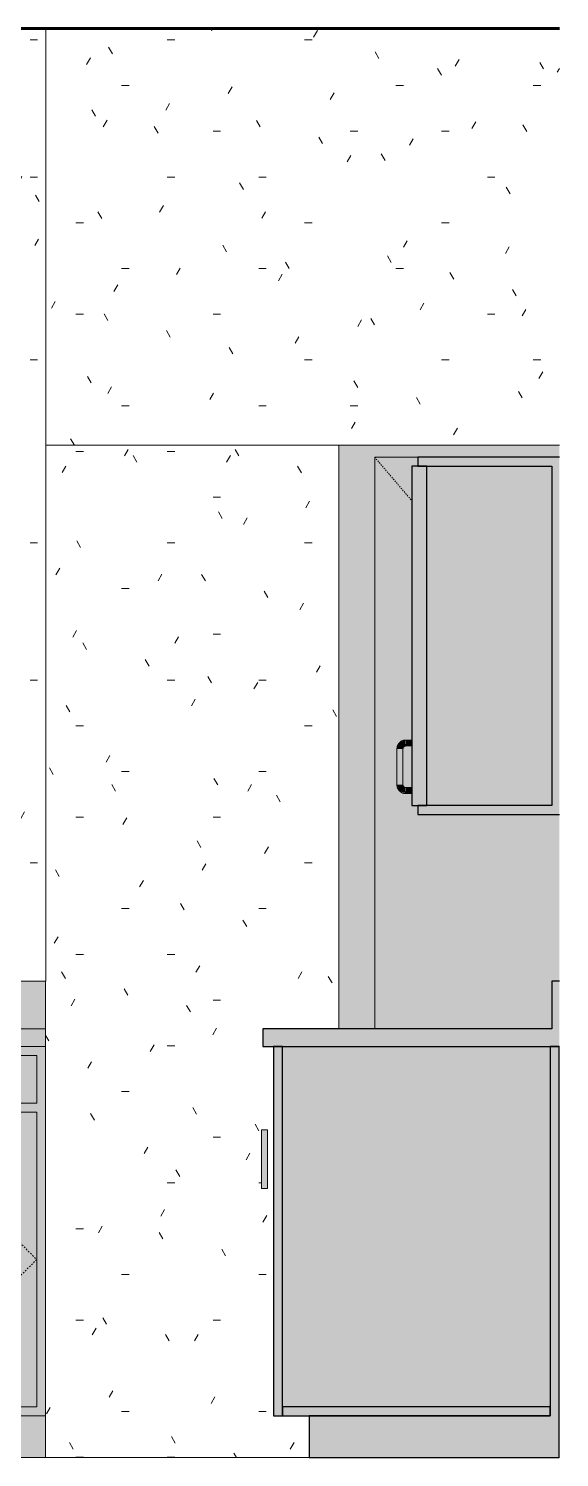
# Model space of a CAD drawing. Header units: inches. Extents: x -1667 to 6641, y -48 to 265.
# Drawn here: x 2910.7 to 2955.3, y 0 to 120 of the extents above; entities that cross this region are included whole.
import ezdxf

# ---------------------------------------------------------------- set-up
doc = ezdxf.new("R2010")
doc.units = ezdxf.units.IN
doc.header["$MEASUREMENT"] = 0
doc.linetypes.add('Dash', pattern=[0.25, 0.125, -0.125])
doc.linetypes.add('Dash 1_16_', pattern=[0.125, 0.0625, -0.0625])
for name, color, linetype, lineweight in [('A-CLNG', 13, 'Continuous', 18), ('A-DOOR', 31, 'Continuous', 18), ('A-DOOR-FRAM', 31, 'Continuous', 9), ('A-WALL-PATT', 111, 'Continuous', 18), ('C-BLDG-PADS', 91, 'Continuous', 9), ('I-WALL', 2, 'Continuous', 18), ('Q-CASE', 31, 'Continuous', 9)]:
    doc.layers.add(name, color=color, linetype=linetype, lineweight=lineweight)
pattern_1 = [(0, (-4408.195, 0), (15.36, 3.84), [0.634, -10.886, 0.634, -10.886, -61.44]), (0, (-4408.195, 0), (15.36, 3.84), [-23.04, 0.634, -22.406, 0.634, -10.886, -26.88]), (0, (-4408.195, 0), (15.36, 3.84), [-57.6, 0.634, -7.046, 0.634, -18.566]), (120, (-4402.435, 1.92), (-11.0055376, 11.3821502), [0.634, -10.886, 0.634, -10.886, -61.44]), (120, (-4402.435, 1.92), (-11.0055376, 11.3821502), [-23.04, 0.634, -22.406, 0.634, -10.886, -26.88]), (120, (-4402.435, 1.92), (-11.0055376, 11.3821502), [-57.6, 0.634, -7.046, 0.634, -18.566]), (240, (-4400.515, 9.6), (-4.3544624, -15.2221502), [0.634, -10.886, 0.634, -10.886, -61.44]), (240, (-4400.515, 9.6), (-4.3544624, -15.2221502), [-23.04, 0.634, -22.406, 0.634, -10.886, -26.88]), (240, (-4400.515, 9.6), (-4.3544624, -15.2221502), [-57.6, 0.634, -7.046, 0.634, -18.566])]

# ---------------------------------------------------------------- blocks, each defined once
blk = doc.blocks.new('Open Source Metal Building_Exterior_rvt-11-COPY ROOM - SOUTH eLEVATION')
at = {"layer": 'C-BLDG-PADS', "color": 250, "lineweight": 18}
blk.add_line((-1452.89, 0), (-1584.94, 0), dxfattribs=at)
blk = doc.blocks.new('Single-Flush - 36_ x 84_-340239-COPY ROOM - SOUTH eLEVATION')
at = {"layer": 'A-DOOR'}
h = blk.add_hatch(color=256, dxfattribs=at)
h.paths.add_polyline_path([(-1452.9, 0), (-1452.89, 0), (-1452.9, 3.5)], flags=0)
h.paths.add_polyline_path([(-1453.65, 36), (-1453.53, 36), (-1453.53, 40), (-1452.89, 40), (-1452.89, 54), (-1464.78, 54), (-1464.78, 54.75), (-1465.28, 54.75), (-1465.28, 55.75), (-1465.78, 55.75), (-1465.79, 55.78), (-1465.89, 55.8), (-1466.31, 55.98), (-1466.49, 56.4), (-1466.5, 56.5), (-1466.53, 56.5), (-1466.53, 59.5), (-1466.5, 59.5), (-1466.49, 59.6), (-1466.3, 60.03), (-1465.79, 60.22), (-1465.78, 60.23), (-1465.78, 60.25), (-1465.28, 60.25), (-1465.28, 83.25), (-1464.78, 83.25), (-1464.78, 84), (-1468.4, 84), (-1468.4, 36)], flags=0)
h.paths.add_polyline_path([(-1465.78, 56.25), (-1465.28, 56.25), (-1465.28, 59.75), (-1465.79, 59.75), (-1465.95, 59.68), (-1466.03, 59.48), (-1466.03, 56.5), (-1465.95, 56.32), (-1465.79, 56.25)], flags=0)
at = {"layer": 'A-DOOR-FRAM', "lineweight": 18}
blk.add_hatch(color=256, dxfattribs=at).paths.add_polyline_path([(-1470.12, 36), (-1468.4, 36), (-1468.4, 84), (-1452.89, 84), (-1452.89, 85), (-1471.4, 85), (-1471.4, 36)], flags=0)
at = {"layer": 'A-DOOR', "linetype": 'Dash 1_16_', "lineweight": 9}
blk.add_line((-1468.4, 84), (-1465.28, 80.35), dxfattribs=at)
at = {"layer": 'A-DOOR-FRAM'}
for p, q in [((-1471.4, 85), (-1471.4, 36)), ((-1468.4, 36), (-1468.4, 84)), ((-1468.4, 84), (-1464.78, 84))]:
    blk.add_line(p, q, dxfattribs=at)
blk = doc.blocks.new('Counter Top-L Shaped 2 - 24_ Depth 2-600382-COPY ROOM - SOUTH eLEVATION')
at = {"layer": 'Q-CASE'}
for points in [[(-1560.03, 34.5), (-1560.03, 36), (-1584.28, 36), (-1584.28, 40), (-1584.94, 40), (-1584.94, 34.5), (-1568.43, 34.5)], [(-1551.92, 36), (-1496.03, 36), (-1496.03, 40), (-1584.28, 40), (-1584.28, 36), (-1560.03, 36)], [(-1535.42, 34.5), (-1496.03, 34.5), (-1496.03, 36), (-1560.03, 36), (-1560.03, 34.5), (-1551.92, 34.5)]]:
    blk.add_hatch(color=256, dxfattribs=at).paths.add_polyline_path(points, flags=0)
at = {"layer": 'Q-CASE', "lineweight": 30}
for p, q in [((-1584.28, 40), (-1584.94, 40)), ((-1584.28, 36), (-1584.28, 40)), ((-1560.03, 36), (-1584.28, 36)), ((-1560.03, 34.5), (-1560.03, 36)), ((-1584.94, 34.5), (-1560.03, 34.5))]:
    blk.add_line(p, q, dxfattribs=at)
at = {"layer": 'Q-CASE'}
for p, q in [((-1584.28, 40), (-1496.03, 40)), ((-1496.03, 40), (-1496.03, 36)), ((-1560.03, 36), (-1496.03, 36)), ((-1496.03, 34.5), (-1496.03, 36)), ((-1496.03, 34.5), (-1560.03, 34.5))]:
    blk.add_line(p, q, dxfattribs=at)
blk = doc.blocks.new('Counter Top-L Shaped 2 - 24_ Depth-622807-COPY ROOM - SOUTH eLEVATION')
at = {"layer": 'Q-CASE'}
blk.add_hatch(color=256, dxfattribs=at).paths.add_polyline_path([(-1477.78, 34.5), (-1452.89, 34.5), (-1452.89, 40), (-1453.53, 40), (-1453.53, 36), (-1477.78, 36)], flags=0)
at = {"layer": 'Q-CASE', "lineweight": 30}
for p, q in [((-1452.89, 40), (-1453.53, 40)), ((-1453.53, 40), (-1453.53, 36)), ((-1453.53, 36), (-1477.78, 36)), ((-1477.78, 36), (-1477.78, 34.5)), ((-1477.78, 34.5), (-1452.89, 34.5))]:
    blk.add_line(p, q, dxfattribs=at)
blk = doc.blocks.new('Upper Cabinet-Double Door-Wall - 24_-583922-COPY ROOM - SOUTH eLEVATION')
at = {"layer": 'Q-CASE'}
for points in [[(-1464.78, 54), (-1452.89, 54), (-1452.89, 84), (-1464.78, 84), (-1464.78, 83.25), (-1453.53, 83.25), (-1453.53, 54.75), (-1464.78, 54.75)], [(-1465.28, 54.75), (-1464.03, 54.75), (-1464.03, 83.25), (-1465.28, 83.25), (-1465.28, 55.31)], [(-1461.14, 54.75), (-1453.53, 54.75), (-1453.53, 83.25), (-1464.03, 83.25), (-1464.03, 54.75)], [(-1466.35, 59.5), (-1466.03, 59.5), (-1465.95, 59.68), (-1465.78, 59.75), (-1465.79, 60.22), (-1465.88, 60.21), (-1466.31, 60.03), (-1466.49, 59.6), (-1466.49, 59.5), (-1466.43, 59.5)], [(-1465.78, 59.75), (-1465.28, 59.75), (-1465.28, 60.25), (-1465.78, 60.25), (-1465.78, 59.77)], [(-1466.33, 56.5), (-1466.03, 56.5), (-1466.03, 59.5), (-1466.53, 59.5), (-1466.53, 56.5), (-1466.43, 56.5)], [(-1465.78, 55.77), (-1465.79, 56.25), (-1465.95, 56.32), (-1466.03, 56.5), (-1466.5, 56.5), (-1466.49, 56.4), (-1466.3, 55.97), (-1465.79, 55.78), (-1465.78, 55.77)], [(-1465.78, 55.75), (-1465.28, 55.75), (-1465.28, 56.25), (-1465.78, 56.24), (-1465.78, 55.77)]]:
    blk.add_hatch(color=256, dxfattribs=at).paths.add_polyline_path(points, flags=0)
at = {"layer": 'Q-CASE', "lineweight": 30}
for p, q in [((-1465.28, 83.25), (-1465.28, 54.75)), ((-1464.03, 83.25), (-1465.28, 83.25)), ((-1452.89, 84), (-1464.78, 84)), ((-1464.78, 84), (-1464.78, 83.25)), ((-1464.78, 83.25), (-1453.53, 83.25)), ((-1464.03, 54.75), (-1464.03, 83.25)), ((-1453.53, 83.25), (-1453.53, 54.75)), ((-1465.28, 54.75), (-1464.03, 54.75)), ((-1453.53, 54.75), (-1464.78, 54.75)), ((-1464.78, 54.75), (-1464.78, 54)), ((-1464.78, 54), (-1452.89, 54))]:
    blk.add_line(p, q, dxfattribs=at)
at = {"layer": 'Q-CASE'}
for p, q in [((-1465.28, 60.25), (-1465.78, 60.25)), ((-1466.53, 59.5), (-1466.53, 56.5)), ((-1466.03, 56.5), (-1466.03, 59.5)), ((-1465.78, 59.75), (-1465.28, 59.75)), ((-1465.28, 56.25), (-1465.78, 56.25)), ((-1465.78, 55.75), (-1465.28, 55.75))]:
    blk.add_line(p, q, dxfattribs=at)
at = {"layer": 'Q-CASE', "flags": 128}
for points in [[(-1465.78, 60.25), (-1465.81, 60.25), (-1465.84, 60.25), (-1465.87, 60.24), (-1465.9, 60.24), (-1465.93, 60.24), (-1465.96, 60.23), (-1465.98, 60.22), (-1466.01, 60.21), (-1466.04, 60.2), (-1466.07, 60.19), (-1466.1, 60.18), (-1466.12, 60.17), (-1466.15, 60.15), (-1466.18, 60.14), (-1466.2, 60.12), (-1466.23, 60.1), (-1466.25, 60.08), (-1466.27, 60.06), (-1466.29, 60.04), (-1466.32, 60.02), (-1466.34, 60), (-1466.36, 59.98), (-1466.37, 59.95), (-1466.39, 59.93), (-1466.41, 59.91), (-1466.42, 59.88), (-1466.44, 59.85), (-1466.45, 59.83), (-1466.47, 59.8), (-1466.48, 59.77), (-1466.49, 59.74), (-1466.5, 59.72), (-1466.5, 59.69), (-1466.51, 59.66), (-1466.52, 59.63), (-1466.52, 59.6), (-1466.52, 59.57), (-1466.53, 59.54), (-1466.53, 59.51), (-1466.53, 59.5)], [(-1466.32, 60.02), (-1466.34, 60), (-1466.36, 59.98), (-1466.37, 59.95), (-1466.39, 59.93), (-1466.41, 59.91), (-1466.42, 59.88), (-1466.44, 59.85), (-1466.45, 59.83), (-1466.47, 59.8), (-1466.48, 59.77), (-1466.49, 59.74), (-1466.5, 59.72), (-1466.5, 59.69), (-1466.51, 59.66), (-1466.52, 59.63), (-1466.52, 59.6), (-1466.52, 59.57), (-1466.53, 59.54), (-1466.53, 59.51), (-1466.53, 59.5)], [(-1465.78, 60.25), (-1465.81, 60.25), (-1465.84, 60.25), (-1465.87, 60.24), (-1465.9, 60.24), (-1465.93, 60.24), (-1465.96, 60.23), (-1465.98, 60.22), (-1466.01, 60.21), (-1466.04, 60.2), (-1466.07, 60.19), (-1466.1, 60.18), (-1466.12, 60.17), (-1466.15, 60.15), (-1466.18, 60.14), (-1466.2, 60.12), (-1466.23, 60.1), (-1466.25, 60.08), (-1466.27, 60.06), (-1466.29, 60.04)], [(-1466.03, 59.5), (-1466.03, 59.51), (-1466.03, 59.52), (-1466.03, 59.53), (-1466.02, 59.54), (-1466.02, 59.55), (-1466.02, 59.56), (-1466.02, 59.57), (-1466.02, 59.58), (-1466.01, 59.59), (-1466.01, 59.6), (-1466, 59.61), (-1466, 59.62), (-1465.99, 59.62), (-1465.99, 59.63), (-1465.98, 59.64), (-1465.98, 59.65), (-1465.97, 59.66), (-1465.97, 59.66), (-1465.96, 59.67), (-1465.95, 59.68), (-1465.94, 59.69), (-1465.94, 59.69), (-1465.93, 59.7), (-1465.92, 59.7), (-1465.91, 59.71), (-1465.9, 59.72), (-1465.9, 59.72), (-1465.89, 59.73), (-1465.88, 59.73), (-1465.87, 59.73), (-1465.86, 59.74), (-1465.85, 59.74), (-1465.84, 59.74), (-1465.83, 59.74), (-1465.82, 59.75), (-1465.81, 59.75), (-1465.8, 59.75), (-1465.79, 59.75), (-1465.78, 59.75), (-1465.78, 59.75)], [(-1466.53, 56.5), (-1466.53, 56.47), (-1466.53, 56.44), (-1466.52, 56.41), (-1466.52, 56.38), (-1466.51, 56.35), (-1466.51, 56.32), (-1466.5, 56.29), (-1466.49, 56.26), (-1466.48, 56.24), (-1466.47, 56.21), (-1466.46, 56.18), (-1466.44, 56.15), (-1466.43, 56.13), (-1466.41, 56.1), (-1466.4, 56.08), (-1466.38, 56.05), (-1466.36, 56.03), (-1466.34, 56.01), (-1466.32, 55.98)], [(-1466.53, 56.5), (-1466.53, 56.47), (-1466.53, 56.44), (-1466.52, 56.41), (-1466.52, 56.38), (-1466.51, 56.35), (-1466.51, 56.32), (-1466.5, 56.29), (-1466.49, 56.26), (-1466.48, 56.24), (-1466.47, 56.21), (-1466.46, 56.18), (-1466.44, 56.15), (-1466.43, 56.13), (-1466.41, 56.1), (-1466.4, 56.08), (-1466.38, 56.05), (-1466.36, 56.03), (-1466.34, 56.01), (-1466.32, 55.98), (-1466.3, 55.96), (-1466.28, 55.94), (-1466.26, 55.92), (-1466.23, 55.9), (-1466.21, 55.89), (-1466.18, 55.87), (-1466.16, 55.85), (-1466.13, 55.84), (-1466.1, 55.82), (-1466.08, 55.81), (-1466.05, 55.8), (-1466.02, 55.79), (-1465.99, 55.78), (-1465.96, 55.77), (-1465.93, 55.77), (-1465.91, 55.76), (-1465.88, 55.76), (-1465.85, 55.75), (-1465.82, 55.75), (-1465.79, 55.75), (-1465.78, 55.75)], [(-1465.78, 56.25), (-1465.79, 56.25), (-1465.8, 56.25), (-1465.81, 56.25), (-1465.82, 56.25), (-1465.83, 56.25), (-1465.84, 56.26), (-1465.85, 56.26), (-1465.86, 56.26), (-1465.87, 56.27), (-1465.88, 56.27), (-1465.88, 56.27), (-1465.89, 56.28), (-1465.9, 56.28), (-1465.91, 56.29), (-1465.92, 56.29), (-1465.93, 56.3), (-1465.93, 56.31), (-1465.94, 56.31), (-1465.95, 56.32), (-1465.96, 56.33), (-1465.96, 56.33), (-1465.97, 56.34), (-1465.98, 56.35), (-1465.98, 56.36), (-1465.99, 56.36), (-1465.99, 56.37), (-1466, 56.38), (-1466, 56.39), (-1466.01, 56.4), (-1466.01, 56.41), (-1466.01, 56.42), (-1466.02, 56.43), (-1466.02, 56.44), (-1466.02, 56.45), (-1466.02, 56.46), (-1466.03, 56.47), (-1466.03, 56.48), (-1466.03, 56.49), (-1466.03, 56.5), (-1466.03, 56.5)], [(-1466.3, 55.96), (-1466.28, 55.94), (-1466.26, 55.92), (-1466.23, 55.9), (-1466.21, 55.89), (-1466.18, 55.87), (-1466.16, 55.85), (-1466.13, 55.84), (-1466.1, 55.82), (-1466.08, 55.81), (-1466.05, 55.8), (-1466.02, 55.79), (-1465.99, 55.78), (-1465.96, 55.77), (-1465.93, 55.77), (-1465.91, 55.76), (-1465.88, 55.76), (-1465.85, 55.75), (-1465.82, 55.75), (-1465.79, 55.75), (-1465.78, 55.75)]]:
    blk.add_lwpolyline(points, dxfattribs=at)
blk = doc.blocks.new('Base Cabinet-Double Door Sink Unit - 36_-578553-COPY ROOM - SOUTH eLEVATION')
at = {"layer": 'Q-CASE'}
h = blk.add_hatch(color=256, dxfattribs=at)
h.paths.add_polyline_path([(-1473.9, 0), (-1452.9, 0), (-1452.9, 34.5), (-1453.65, 34.5), (-1453.65, 3.5), (-1473.9, 3.5)], flags=0)
h.paths.add_polyline_path([(-1476.15, 3.5), (-1476.15, 34.5), (-1476.9, 34.5), (-1476.9, 3.5)], flags=0)
for points in [[(-1476.15, 4.25), (-1453.65, 4.25), (-1453.65, 34.5), (-1476.15, 34.5), (-1476.15, 29.99)], [(-1453.65, 3.5), (-1453.65, 4.25), (-1476.15, 4.25), (-1476.15, 3.5)]]:
    blk.add_hatch(color=256, dxfattribs=at).paths.add_polyline_path(points, flags=0)
at = {"layer": 'Q-CASE', "lineweight": 30}
for p, q in [((-1476.15, 34.5), (-1476.9, 34.5)), ((-1476.9, 34.5), (-1476.9, 3.5)), ((-1476.15, 3.5), (-1476.15, 34.5)), ((-1453.65, 34.5), (-1453.65, 3.5)), ((-1452.9, 34.5), (-1453.65, 34.5)), ((-1452.9, 0), (-1452.9, 34.5)), ((-1453.65, 4.25), (-1476.15, 4.25)), ((-1476.15, 4.25), (-1476.15, 3.5)), ((-1453.65, 3.5), (-1453.65, 4.25)), ((-1476.9, 3.5), (-1476.15, 3.5)), ((-1476.15, 3.5), (-1453.65, 3.5)), ((-1453.65, 3.5), (-1473.9, 3.5)), ((-1473.9, 3.5), (-1473.9, 0)), ((-1473.9, 0), (-1452.9, 0))]:
    blk.add_line(p, q, dxfattribs=at)
blk = doc.blocks.new('Base Cabinet-Double Door Sink Unit - 27_-619205-COPY ROOM - SOUTH eLEVATION')
at = {"layer": 'Q-CASE'}
h = blk.add_hatch(color=256, dxfattribs=at)
h.paths.add_polyline_path([(-1550.03, 3.5), (-1523.03, 3.5), (-1523.03, 34.5), (-1550.03, 34.5), (-1550.03, 22.59)], flags=0)
h.paths.add_polyline_path([(-1537.9, 22.59), (-1538.4, 22.59), (-1538.4, 27.5), (-1537.9, 27.5)], flags=0)
h.paths.add_polyline_path([(-1535.15, 22.59), (-1535.15, 27.5), (-1534.65, 27.5), (-1534.65, 22.59)], flags=0)
h = blk.add_hatch(color=256, dxfattribs=at)
h.paths.add_polyline_path([(-1534.65, 22.59), (-1534.65, 27.5), (-1535.15, 27.5), (-1535.15, 22.59)], flags=0)
h.paths.add_polyline_path([(-1538.4, 22.59), (-1537.9, 22.59), (-1537.9, 27.5), (-1538.4, 27.5)], flags=0)
blk.add_hatch(color=256, dxfattribs=at).paths.add_polyline_path([(-1549.28, 0), (-1523.03, 0), (-1523.03, 3.5), (-1550.03, 3.5), (-1550.03, 0)], flags=0)
for p, q in [((-1550.03, 34.5), (-1550.03, 3.5)), ((-1523.78, 33.75), (-1549.28, 33.75)), ((-1549.28, 33.75), (-1549.28, 29.75)), ((-1523.78, 29.75), (-1523.78, 33.75)), ((-1523.03, 3.5), (-1523.03, 34.5)), ((-1549.28, 29.75), (-1523.78, 29.75)), ((-1536.9, 29), (-1549.28, 29)), ((-1549.28, 29), (-1549.28, 4.25)), ((-1536.9, 4.25), (-1536.9, 29)), ((-1536.15, 4.25), (-1536.15, 29)), ((-1523.78, 29), (-1536.15, 29)), ((-1523.78, 4.25), (-1523.78, 29)), ((-1538.4, 27.5), (-1538.4, 22.59)), ((-1537.9, 27.5), (-1538.4, 27.5)), ((-1537.9, 22.59), (-1537.9, 27.5)), ((-1535.15, 27.5), (-1535.15, 22.59)), ((-1534.65, 27.5), (-1535.15, 27.5)), ((-1534.65, 22.59), (-1534.65, 27.5)), ((-1538.4, 22.59), (-1537.9, 22.59)), ((-1535.15, 22.59), (-1534.65, 22.59)), ((-1549.28, 4.25), (-1536.9, 4.25)), ((-1536.15, 4.25), (-1523.78, 4.25)), ((-1550.03, 3.5), (-1523.03, 3.5)), ((-1550.03, 0), (-1550.03, 3.5)), ((-1523.03, 3.5), (-1523.03, 0))]:
    blk.add_line(p, q, dxfattribs=at)
at = {"layer": 'Q-CASE', "linetype": 'Dash'}
for p, q in [((-1536.9, 29), (-1549.28, 16.62)), ((-1536.15, 29), (-1523.78, 16.62)), ((-1549.28, 16.62), (-1536.9, 4.25)), ((-1523.78, 16.62), (-1536.15, 4.25))]:
    blk.add_line(p, q, dxfattribs=at)
blk = doc.blocks.new('Base Cabinet-Double Door Sink Unit - 36_-V32-COPY ROOM - SOUTH eLEVATION')
at = {"layer": 'Q-CASE'}
blk.add_hatch(color=256, dxfattribs=at).paths.add_polyline_path([(-1477.4, 22.59), (-1477.4, 27.5), (-1477.9, 27.5), (-1477.9, 22.59)], flags=0)
for p, q in [((-1477.9, 22.59), (-1477.9, 27.5)), ((-1477.9, 27.5), (-1477.4, 27.5)), ((-1477.4, 27.5), (-1477.4, 22.59)), ((-1477.4, 22.59), (-1477.9, 22.59))]:
    blk.add_line(p, q, dxfattribs=at)

msp = doc.modelspace()

# ---------------------------------------------------------------- hatches: boundary and pattern name
at = {"layer": 'A-WALL-PATT', "lineweight": 9}
h = msp.add_hatch(dxfattribs=at)
h.set_pattern_fill('FP_22', color=256, style=0, pattern_type=2)
h.set_pattern_definition(pattern_1)
h.paths.add_polyline_path([(2911.42, 40), (2912.17, 40), (2912.17, 120), (2907.42, 120), (2907.42, 84), (2910.17, 84), (2910.17, 54), (2907.42, 54), (2907.42, 40), (2910.17, 40)], flags=0)
h = msp.add_hatch(dxfattribs=at)
h.set_pattern_fill('FP_22', color=256, style=0, pattern_type=2)
h.set_pattern_definition(pattern_1)
h.paths.add_polyline_path([(2938.8, 85), (2955.3, 85), (2955.3, 120), (2912.17, 120), (2912.17, 85), (2922.29, 85)], flags=0)
h = msp.add_hatch(dxfattribs=at)
h.set_pattern_fill('FP_22', color=256, style=0, pattern_type=2)
h.set_pattern_definition(pattern_1)
h.paths.add_polyline_path([(2931.29, 0), (2934.29, 0), (2934.29, 3.5), (2931.29, 3.5), (2931.29, 34.5), (2930.42, 34.5), (2930.42, 36), (2936.79, 36), (2936.79, 85), (2912.17, 85), (2912.17, 0), (2922.29, 0)], flags=0)
h.paths.add_polyline_path([(2930.29, 22.59), (2930.29, 27.5), (2930.79, 27.5), (2930.79, 22.59)], flags=0)

# ---------------------------------------------------------------- linework, layer by layer
at = {"layer": 'A-CLNG', "lineweight": 60}
msp.add_line((2823.26, 120), (2955.3, 120), dxfattribs=at)
at = {"layer": 'I-WALL'}
for p, q in [((2912.17, 120), (2912.17, 40)), ((2912.17, 85), (2955.3, 85))]:
    msp.add_line(p, q, dxfattribs=at)

# ---------------------------------------------------------------- block references
at = {"color": 90, "lineweight": 5}
msp.add_blockref('Open Source Metal Building_Exterior_rvt-11-COPY ROOM - SOUTH eLEVATION', (4408.19, 0), dxfattribs=at)
at = {"layer": 'A-DOOR'}
msp.add_blockref('Single-Flush - 36_ x 84_-340239-COPY ROOM - SOUTH eLEVATION', (4408.19, 0), dxfattribs=at)
at = {"layer": 'Q-CASE'}
for name, p in [('Upper Cabinet-Double Door-Wall - 24_-583922-COPY ROOM - SOUTH eLEVATION', (4408.19, 0)), ('Counter Top-L Shaped 2 - 24_ Depth 2-600382-COPY ROOM - SOUTH eLEVATION', (4408.19, 0)), ('Counter Top-L Shaped 2 - 24_ Depth-622807-COPY ROOM - SOUTH eLEVATION', (4408.19, 0)), ('Base Cabinet-Double Door Sink Unit - 27_-619205-COPY ROOM - SOUTH eLEVATION', (4435.19, 0)), ('Base Cabinet-Double Door Sink Unit - 36_-578553-COPY ROOM - SOUTH eLEVATION', (4408.19, 0)), ('Base Cabinet-Double Door Sink Unit - 36_-V32-COPY ROOM - SOUTH eLEVATION', (4408.19, 0))]:
    msp.add_blockref(name, p, dxfattribs=at)

doc.saveas('drawing.dxf')
